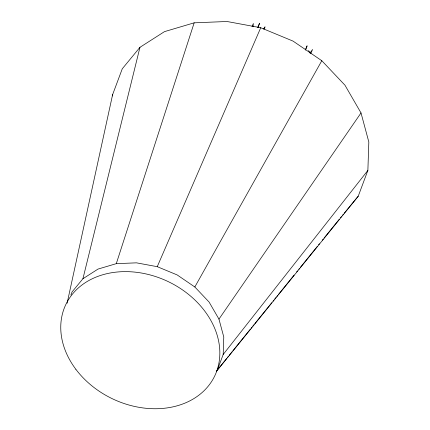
<?xml version="1.0" encoding="UTF-8"?>
<svg xmlns="http://www.w3.org/2000/svg" width="430" height="430" viewBox="0 0 430 430"><rect width="100%" height="100%" fill="white"/><g stroke="black" fill="none" stroke-linecap="round" stroke-linejoin="round"><path stroke-width="0.64" d="M112.574 95.938L112.622 94.616L122.27 68.789L139.96 47.305L164.486 31.632L194.172 22.828L226.997 21.5L260.731 27.735L293.061 41.113L321.801 60.721L344.978 85.221L361.017 112.939L368.827 141.991L367.876 170.404L358.228 196.225L216.408 371.386M217.247 370.37L223.186 354.476L223.772 336.996L218.961 319.114L209.093 302.059L194.828 286.982L177.144 274.915L157.246 266.681L136.493 262.843L116.288 263.66L98.019 269.078L82.931 278.726L72.041 291.948L70.902 295.002M253.093 26.735L253.356 23.505L252.018 26.52M67.107 303.247L112.622 94.616M82.931 278.726L139.96 47.305M116.288 263.66L194.172 22.828M258.027 27.488L259.602 23.188L257.731 27.407M305.536 50.122L307.111 45.822L305.51 49.439M157.246 266.681L260.731 27.735M264.004 29.245L265.074 26.832L263.558 28.88M310.713 53.685L312.583 49.466L309.933 53.046M194.828 286.982L321.801 60.721M218.961 319.114L361.017 112.939M223.186 354.476L367.876 170.404M216.908 370.547L226.61 358.55M227.454 357.507L228.298 356.465M229.142 355.422L232.098 351.772M232.942 350.724L250.238 329.337M251.082 328.294L251.926 327.252M252.77 326.209L254.039 324.645M254.882 323.602L271.76 302.736M273.023 301.172L273.867 300.129M274.711 299.087L275.979 297.522M276.823 296.474L277.667 295.431M278.511 294.389L294.12 275.087M296.652 271.959L297.495 270.916M298.764 269.352L299.608 268.309M300.452 267.267L317.329 246.401M318.592 244.837L319.436 243.794M322.392 240.139L323.236 239.096M324.08 238.053L339.27 219.273M340.533 217.709L341.377 216.688M342.64 215.15L343.484 214.129M344.328 213.108L358.228 196.225M308.417 50.638A4.757 3.752 23.9 0 1 309.82 52.471M75.852 369.289A82.571 64.887 25.7 0 0 212.898 379.4A82.571 64.887 25.7 0 0 132.144 271.873A82.571 64.887 25.7 0 0 75.852 369.289"/></g></svg>
